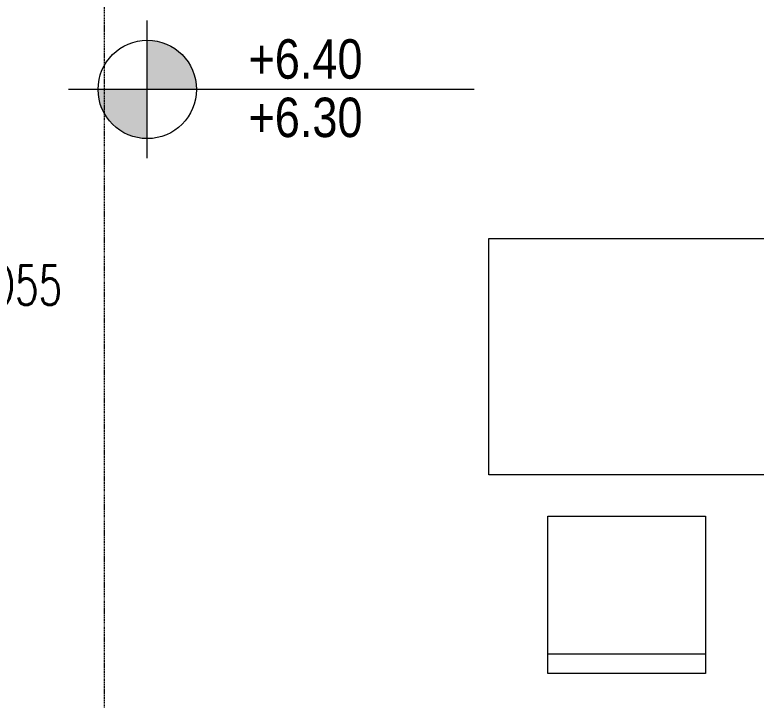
# Model space of a CAD drawing. Extents: x -1133 to 23780, y -1311 to 8245.
# Drawn here: x 7980.1 to 8168.4, y 2505.8 to 2679.8 of the extents above; entities that cross this region are included whole.
import ezdxf
from ezdxf.enums import TextEntityAlignment as Align

# ---------------------------------------------------------------- set-up
doc = ezdxf.new("R2010")
doc.units = 0
doc.header["$MEASUREMENT"] = 0
doc.linetypes.add('DASHDOT2', pattern=[0.5, 0.25, -0.125, 0, -0.125])
doc.layers.get('0').update_dxf_attribs({"color": 9, "lineweight": 9})
for name, color, linetype, lineweight in [('05', 9, 'Continuous', 9), ('21', 9, 'Continuous', 9), ('E-DEDEKTÖR NUMARALARI', 20, 'Continuous', 30)]:
    doc.layers.add(name, color=color, linetype=linetype, lineweight=lineweight)
doc.styles.add('Arial', font='arial.ttf', dxfattribs={"height": 2.5})
doc.styles.add('E-YAZI', font='txttw.shx')
doc.styles.add('MuuM_TEXT-STANDART', font='ARIALN.TTF')

# ---------------------------------------------------------------- blocks, each defined once
blk = doc.blocks.new('P-AUDI_BAR')
at = {"layer": '05'}
for points in [[(-420, -180), (0, -180), (0, -240), (-420, -240)], [(-405, -250.5), (-365, -250.5), (-365, -290.5), (-405, -290.5)]]:
    blk.add_lwpolyline(points, close=True, dxfattribs=at)
blk.add_lwpolyline([(-405, -285.5), (-365, -285.5)], dxfattribs=at)
blk = doc.blocks.new('0_elevationtarget-p')
h = blk.add_hatch(color=256)
h.paths.add_polyline_path([(2.5, 0, 0.414214), (0, 2.5), (0, 0)])
h.paths.add_polyline_path([(0, 0), (-2.5, 0, 0.414214), (0, -2.5)])
blk.add_line((0, -3.5), (0, 3.5))
blk.add_lwpolyline([(16.605, 0), (-4, 0)])
blk.add_circle((0, 0), 2.5)
at = {"style": 'Arial'}
blk.add_attdef('BITMISKOT', text='', height=2, dxfattribs=at).set_placement((4.5, 0), align=Align.BOTTOM_LEFT)
blk.add_attdef('KABAKOT', text='', height=2, dxfattribs=at).set_placement((4.5, -0.592), align=Align.TOP_LEFT)

msp = doc.modelspace()

# ---------------------------------------------------------------- linework, layer by layer
at = {"layer": '21', "linetype": 'DASHDOT2'}
msp.add_lwpolyline([(8002.88, 204.47), (8002.88, 4014.1)], dxfattribs=at)

# ---------------------------------------------------------------- block references
at = {"layer": '05'}
msp.add_blockref('P-AUDI_BAR', (8520.5, 2803), dxfattribs=at)
at = {"layer": '21'}
ref = msp.add_blockref('0_elevationtarget-p', (8013.74, 2660.83), dxfattribs=dict(at, xscale=5, yscale=5, zscale=0.5))
ref.add_attrib('BITMISKOT', ' +6.40', dxfattribs={"layer": '0', "height": 10, "style": 'MuuM_TEXT-STANDART'}).set_placement((8036.24, 2660.56), align=Align.BOTTOM_LEFT)
ref.add_attrib('KABAKOT', ' +6.30', dxfattribs={"layer": '0', "height": 10, "style": 'MuuM_TEXT-STANDART'}).set_placement((8036.24, 2645.73), align=Align.BOTTOM_LEFT)

# ---------------------------------------------------------------- texts
at = {"layer": 'E-DEDEKTÖR NUMARALARI', "style": 'E-YAZI', "width": 0.7}
msp.add_text('L04-Z03-D55', height=10, dxfattribs=at).set_placement((7923.12, 2606.12))

doc.saveas('drawing.dxf')
